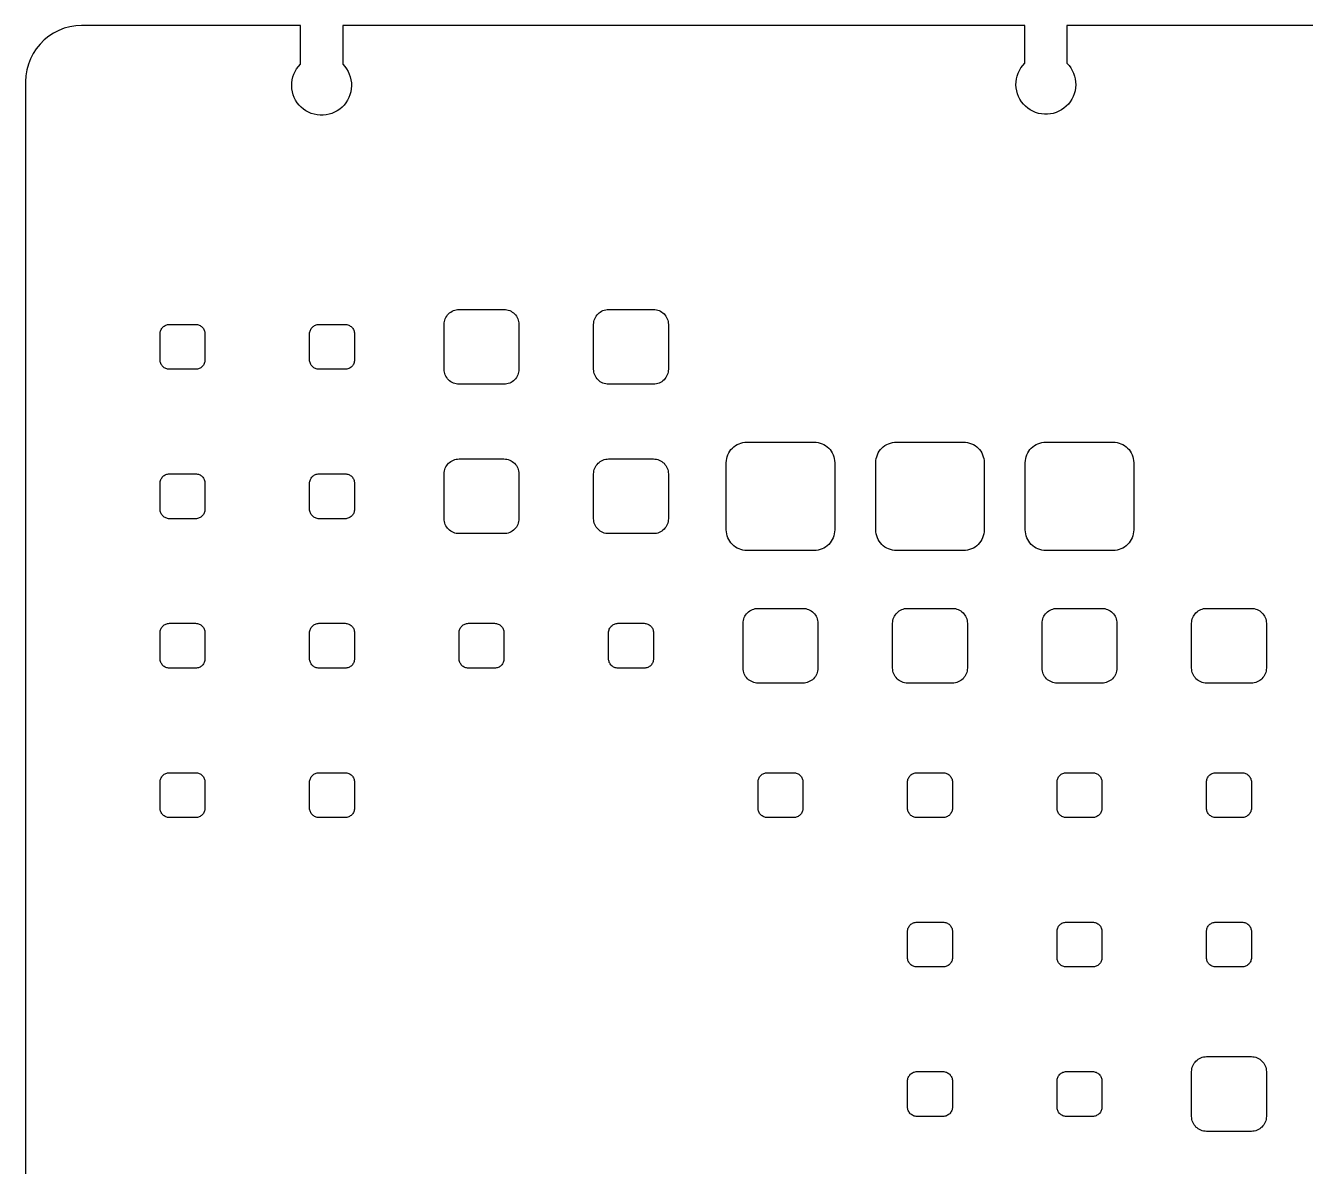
# Model space of a CAD drawing. Header units: millimetres. Extents: x 0 to 324, y 0 to 122.
# Drawn here: x 0 to 68.5, y 61.3 to 122.4 of the extents above; entities that cross this region are included whole.
import ezdxf

# ---------------------------------------------------------------- set-up
doc = ezdxf.new("R2010")
doc.units = ezdxf.units.MM
doc.layers.add('CUT', color=7, linetype='Continuous')

msp = doc.modelspace()

# ---------------------------------------------------------------- linework, layer by layer
at = {"layer": 'CUT'}
msp.add_lwpolyline([(119.559, 122.4), (55.731, 122.4), (55.731, 120.381), (55.839, 120.262), (55.934, 120.133), (56.016, 119.995), (56.083, 119.85), (56.136, 119.698), (56.173, 119.542), (56.194, 119.384), (56.2, 119.223), (56.189, 119.063), (56.162, 118.905), (56.12, 118.75), (56.062, 118.601), (55.99, 118.458), (55.904, 118.323), (55.804, 118.197), (55.693, 118.081), (55.57, 117.978), (55.438, 117.887), (55.298, 117.81), (55.15, 117.748), (54.997, 117.7), (54.84, 117.668), (54.68, 117.652), (54.52, 117.652), (54.36, 117.668), (54.203, 117.7), (54.05, 117.748), (53.902, 117.81), (53.762, 117.887), (53.63, 117.978), (53.507, 118.081), (53.396, 118.197), (53.296, 118.323), (53.21, 118.458), (53.138, 118.601), (53.08, 118.75), (53.038, 118.905), (53.011, 119.063), (53, 119.223), (53.006, 119.384), (53.027, 119.542), (53.064, 119.698), (53.117, 119.85), (53.184, 119.995), (53.266, 120.133), (53.361, 120.262), (53.469, 120.381), (53.469, 122.4), (16.971, 122.4), (16.971, 120.331), (17.079, 120.212), (17.174, 120.083), (17.256, 119.945), (17.323, 119.8), (17.376, 119.648), (17.413, 119.492), (17.434, 119.334), (17.44, 119.173), (17.429, 119.013), (17.402, 118.855), (17.36, 118.7), (17.302, 118.551), (17.23, 118.408), (17.144, 118.273), (17.044, 118.147), (16.933, 118.031), (16.81, 117.928), (16.678, 117.837), (16.538, 117.76), (16.39, 117.698), (16.237, 117.65), (16.08, 117.618), (15.92, 117.602), (15.76, 117.602), (15.6, 117.618), (15.443, 117.65), (15.29, 117.698), (15.142, 117.76), (15.002, 117.837), (14.87, 117.928), (14.747, 118.031), (14.636, 118.147), (14.536, 118.273), (14.45, 118.408), (14.378, 118.551), (14.32, 118.7), (14.278, 118.855), (14.251, 119.013), (14.24, 119.173), (14.246, 119.334), (14.267, 119.492), (14.304, 119.648), (14.357, 119.8), (14.424, 119.945), (14.506, 120.083), (14.601, 120.212), (14.709, 120.331), (14.709, 122.4), (3, 122.4), (2.686, 122.384), (2.376, 122.334), (2.073, 122.253), (1.78, 122.141), (1.5, 121.998), (1.237, 121.827), (0.993, 121.629), (0.771, 121.407), (0.573, 121.163), (0.402, 120.9), (0.259, 120.62), (0.147, 120.327), (0.066, 120.024), (0.016, 119.714), (0, 119.4), (0, 3)], dxfattribs=at)
for points in [[(25.678, 103.204), (25.6, 103.2), (23.2, 103.2), (23.122, 103.204), (23.044, 103.215), (22.968, 103.234), (22.894, 103.261), (22.823, 103.294), (22.756, 103.335), (22.692, 103.382), (22.634, 103.434), (22.582, 103.492), (22.535, 103.556), (22.494, 103.623), (22.461, 103.694), (22.434, 103.768), (22.415, 103.844), (22.404, 103.922), (22.4, 104), (22.4, 106.4), (22.404, 106.478), (22.415, 106.556), (22.434, 106.632), (22.461, 106.706), (22.494, 106.777), (22.535, 106.844), (22.582, 106.908), (22.634, 106.966), (22.692, 107.018), (22.756, 107.065), (22.823, 107.106), (22.894, 107.139), (22.968, 107.166), (23.044, 107.185), (23.122, 107.196), (23.2, 107.2), (25.6, 107.2), (25.678, 107.196), (25.756, 107.185), (25.832, 107.166), (25.906, 107.139), (25.977, 107.106), (26.044, 107.065), (26.108, 107.018), (26.166, 106.966), (26.218, 106.908), (26.265, 106.844), (26.306, 106.777), (26.339, 106.706), (26.366, 106.632), (26.385, 106.556), (26.396, 106.478), (26.4, 106.4), (26.4, 104), (26.396, 103.922), (26.385, 103.844), (26.366, 103.768), (26.339, 103.694), (26.306, 103.623), (26.265, 103.556), (26.218, 103.492), (26.166, 103.434), (26.108, 103.382), (26.044, 103.335), (25.977, 103.294), (25.906, 103.261), (25.832, 103.234), (25.756, 103.215)], [(33.678, 103.204), (33.6, 103.2), (31.2, 103.2), (31.122, 103.204), (31.044, 103.215), (30.968, 103.234), (30.894, 103.261), (30.823, 103.294), (30.756, 103.335), (30.692, 103.382), (30.634, 103.434), (30.582, 103.492), (30.535, 103.556), (30.494, 103.623), (30.461, 103.694), (30.434, 103.768), (30.415, 103.844), (30.404, 103.922), (30.4, 104), (30.4, 106.4), (30.404, 106.478), (30.415, 106.556), (30.434, 106.632), (30.461, 106.706), (30.494, 106.777), (30.535, 106.844), (30.582, 106.908), (30.634, 106.966), (30.692, 107.018), (30.756, 107.065), (30.823, 107.106), (30.894, 107.139), (30.968, 107.166), (31.044, 107.185), (31.122, 107.196), (31.2, 107.2), (33.6, 107.2), (33.678, 107.196), (33.756, 107.185), (33.832, 107.166), (33.906, 107.139), (33.977, 107.106), (34.044, 107.065), (34.108, 107.018), (34.166, 106.966), (34.218, 106.908), (34.265, 106.844), (34.306, 106.777), (34.339, 106.706), (34.366, 106.632), (34.385, 106.556), (34.396, 106.478), (34.4, 106.4), (34.4, 104), (34.396, 103.922), (34.385, 103.844), (34.366, 103.768), (34.339, 103.694), (34.306, 103.623), (34.265, 103.556), (34.218, 103.492), (34.166, 103.434), (34.108, 103.382), (34.044, 103.335), (33.977, 103.294), (33.906, 103.261), (33.832, 103.234), (33.756, 103.215)], [(9.1, 104), (7.7, 104), (7.651, 104.002), (7.602, 104.01), (7.555, 104.022), (7.509, 104.038), (7.464, 104.059), (7.422, 104.084), (7.383, 104.113), (7.346, 104.146), (7.313, 104.183), (7.284, 104.222), (7.259, 104.264), (7.238, 104.309), (7.222, 104.355), (7.21, 104.402), (7.202, 104.451), (7.2, 104.5), (7.2, 105.9), (7.202, 105.949), (7.21, 105.998), (7.222, 106.045), (7.238, 106.091), (7.259, 106.136), (7.284, 106.178), (7.313, 106.217), (7.346, 106.254), (7.383, 106.287), (7.422, 106.316), (7.464, 106.341), (7.509, 106.362), (7.555, 106.378), (7.602, 106.39), (7.651, 106.398), (7.7, 106.4), (9.1, 106.4), (9.149, 106.398), (9.198, 106.39), (9.245, 106.378), (9.291, 106.362), (9.336, 106.341), (9.378, 106.316), (9.417, 106.287), (9.454, 106.254), (9.487, 106.217), (9.516, 106.178), (9.541, 106.136), (9.562, 106.091), (9.578, 106.045), (9.59, 105.998), (9.598, 105.949), (9.6, 105.9), (9.6, 104.5), (9.598, 104.451), (9.59, 104.402), (9.578, 104.355), (9.562, 104.309), (9.541, 104.264), (9.516, 104.222), (9.487, 104.183), (9.454, 104.146), (9.417, 104.113), (9.378, 104.084), (9.336, 104.059), (9.291, 104.038), (9.245, 104.022), (9.198, 104.01), (9.149, 104.002)], [(17.149, 104.002), (17.1, 104), (15.7, 104), (15.651, 104.002), (15.602, 104.01), (15.555, 104.022), (15.509, 104.038), (15.464, 104.059), (15.422, 104.084), (15.383, 104.113), (15.346, 104.146), (15.313, 104.183), (15.284, 104.222), (15.259, 104.264), (15.238, 104.309), (15.222, 104.355), (15.21, 104.402), (15.202, 104.451), (15.2, 104.5), (15.2, 105.9), (15.202, 105.949), (15.21, 105.998), (15.222, 106.045), (15.238, 106.091), (15.259, 106.136), (15.284, 106.178), (15.313, 106.217), (15.346, 106.254), (15.383, 106.287), (15.422, 106.316), (15.464, 106.341), (15.509, 106.362), (15.555, 106.378), (15.602, 106.39), (15.651, 106.398), (15.7, 106.4), (17.1, 106.4), (17.149, 106.398), (17.198, 106.39), (17.245, 106.378), (17.291, 106.362), (17.336, 106.341), (17.378, 106.316), (17.417, 106.287), (17.454, 106.254), (17.487, 106.217), (17.516, 106.178), (17.541, 106.136), (17.562, 106.091), (17.578, 106.045), (17.59, 105.998), (17.598, 105.949), (17.6, 105.9), (17.6, 104.5), (17.598, 104.451), (17.59, 104.402), (17.578, 104.355), (17.562, 104.309), (17.541, 104.264), (17.516, 104.222), (17.487, 104.183), (17.454, 104.146), (17.417, 104.113), (17.378, 104.084), (17.336, 104.059), (17.291, 104.038), (17.245, 104.022), (17.198, 104.01)], [(42.2, 94.3), (38.6, 94.3), (38.492, 94.305), (38.385, 94.321), (38.281, 94.347), (38.179, 94.384), (38.081, 94.43), (37.989, 94.485), (37.902, 94.55), (37.822, 94.622), (37.75, 94.702), (37.685, 94.789), (37.63, 94.881), (37.584, 94.979), (37.547, 95.081), (37.521, 95.185), (37.505, 95.292), (37.5, 95.4), (37.5, 99), (37.505, 99.108), (37.521, 99.215), (37.547, 99.319), (37.584, 99.421), (37.63, 99.519), (37.685, 99.611), (37.75, 99.698), (37.822, 99.778), (37.902, 99.85), (37.989, 99.915), (38.081, 99.97), (38.179, 100.016), (38.281, 100.053), (38.385, 100.079), (38.492, 100.095), (38.6, 100.1), (42.2, 100.1), (42.308, 100.095), (42.415, 100.079), (42.519, 100.053), (42.621, 100.016), (42.719, 99.97), (42.811, 99.915), (42.898, 99.85), (42.978, 99.778), (43.05, 99.698), (43.115, 99.611), (43.17, 99.519), (43.216, 99.421), (43.253, 99.319), (43.279, 99.215), (43.295, 99.108), (43.3, 99), (43.3, 95.4), (43.295, 95.292), (43.279, 95.185), (43.253, 95.081), (43.216, 94.979), (43.17, 94.881), (43.115, 94.789), (43.05, 94.702), (42.978, 94.622), (42.898, 94.55), (42.811, 94.485), (42.719, 94.43), (42.621, 94.384), (42.519, 94.347), (42.415, 94.321), (42.308, 94.305)], [(50.2, 94.3), (46.6, 94.3), (46.492, 94.305), (46.385, 94.321), (46.281, 94.347), (46.179, 94.384), (46.081, 94.43), (45.989, 94.485), (45.902, 94.55), (45.822, 94.622), (45.75, 94.702), (45.685, 94.789), (45.63, 94.881), (45.584, 94.979), (45.547, 95.081), (45.521, 95.185), (45.505, 95.292), (45.5, 95.4), (45.5, 99), (45.505, 99.108), (45.521, 99.215), (45.547, 99.319), (45.584, 99.421), (45.63, 99.519), (45.685, 99.611), (45.75, 99.698), (45.822, 99.778), (45.902, 99.85), (45.989, 99.915), (46.081, 99.97), (46.179, 100.016), (46.281, 100.053), (46.385, 100.079), (46.492, 100.095), (46.6, 100.1), (50.2, 100.1), (50.308, 100.095), (50.415, 100.079), (50.519, 100.053), (50.621, 100.016), (50.719, 99.97), (50.811, 99.915), (50.898, 99.85), (50.978, 99.778), (51.05, 99.698), (51.115, 99.611), (51.17, 99.519), (51.216, 99.421), (51.253, 99.319), (51.279, 99.215), (51.295, 99.108), (51.3, 99), (51.3, 95.4), (51.295, 95.292), (51.279, 95.185), (51.253, 95.081), (51.216, 94.979), (51.17, 94.881), (51.115, 94.789), (51.05, 94.702), (50.978, 94.622), (50.898, 94.55), (50.811, 94.485), (50.719, 94.43), (50.621, 94.384), (50.519, 94.347), (50.415, 94.321), (50.308, 94.305)], [(58.308, 94.305), (58.2, 94.3), (54.6, 94.3), (54.492, 94.305), (54.385, 94.321), (54.281, 94.347), (54.179, 94.384), (54.081, 94.43), (53.989, 94.485), (53.902, 94.55), (53.822, 94.622), (53.75, 94.702), (53.685, 94.789), (53.63, 94.881), (53.584, 94.979), (53.547, 95.081), (53.521, 95.185), (53.505, 95.292), (53.5, 95.4), (53.5, 99), (53.505, 99.108), (53.521, 99.215), (53.547, 99.319), (53.584, 99.421), (53.63, 99.519), (53.685, 99.611), (53.75, 99.698), (53.822, 99.778), (53.902, 99.85), (53.989, 99.915), (54.081, 99.97), (54.179, 100.016), (54.281, 100.053), (54.385, 100.079), (54.492, 100.095), (54.6, 100.1), (58.2, 100.1), (58.308, 100.095), (58.415, 100.079), (58.519, 100.053), (58.621, 100.016), (58.719, 99.97), (58.811, 99.915), (58.898, 99.85), (58.978, 99.778), (59.05, 99.698), (59.115, 99.611), (59.17, 99.519), (59.216, 99.421), (59.253, 99.319), (59.279, 99.215), (59.295, 99.108), (59.3, 99), (59.3, 95.4), (59.295, 95.292), (59.279, 95.185), (59.253, 95.081), (59.216, 94.979), (59.17, 94.881), (59.115, 94.789), (59.05, 94.702), (58.978, 94.622), (58.898, 94.55), (58.811, 94.485), (58.719, 94.43), (58.621, 94.384), (58.519, 94.347), (58.415, 94.321)], [(25.678, 95.204), (25.6, 95.2), (23.2, 95.2), (23.122, 95.204), (23.044, 95.215), (22.968, 95.234), (22.894, 95.261), (22.823, 95.294), (22.756, 95.335), (22.692, 95.382), (22.634, 95.434), (22.582, 95.492), (22.535, 95.556), (22.494, 95.623), (22.461, 95.694), (22.434, 95.768), (22.415, 95.844), (22.404, 95.922), (22.4, 96), (22.4, 98.4), (22.404, 98.478), (22.415, 98.556), (22.434, 98.632), (22.461, 98.706), (22.494, 98.777), (22.535, 98.844), (22.582, 98.908), (22.634, 98.966), (22.692, 99.018), (22.756, 99.065), (22.823, 99.106), (22.894, 99.139), (22.968, 99.166), (23.044, 99.185), (23.122, 99.196), (23.2, 99.2), (25.6, 99.2), (25.678, 99.196), (25.756, 99.185), (25.832, 99.166), (25.906, 99.139), (25.977, 99.106), (26.044, 99.065), (26.108, 99.018), (26.166, 98.966), (26.218, 98.908), (26.265, 98.844), (26.306, 98.777), (26.339, 98.706), (26.366, 98.632), (26.385, 98.556), (26.396, 98.478), (26.4, 98.4), (26.4, 96), (26.396, 95.922), (26.385, 95.844), (26.366, 95.768), (26.339, 95.694), (26.306, 95.623), (26.265, 95.556), (26.218, 95.492), (26.166, 95.434), (26.108, 95.382), (26.044, 95.335), (25.977, 95.294), (25.906, 95.261), (25.832, 95.234), (25.756, 95.215)], [(33.6, 95.2), (31.2, 95.2), (31.122, 95.204), (31.044, 95.215), (30.968, 95.234), (30.894, 95.261), (30.823, 95.294), (30.756, 95.335), (30.692, 95.382), (30.634, 95.434), (30.582, 95.492), (30.535, 95.556), (30.494, 95.623), (30.461, 95.694), (30.434, 95.768), (30.415, 95.844), (30.404, 95.922), (30.4, 96), (30.4, 98.4), (30.404, 98.478), (30.415, 98.556), (30.434, 98.632), (30.461, 98.706), (30.494, 98.777), (30.535, 98.844), (30.582, 98.908), (30.634, 98.966), (30.692, 99.018), (30.756, 99.065), (30.823, 99.106), (30.894, 99.139), (30.968, 99.166), (31.044, 99.185), (31.122, 99.196), (31.2, 99.2), (33.6, 99.2), (33.678, 99.196), (33.756, 99.185), (33.832, 99.166), (33.906, 99.139), (33.977, 99.106), (34.044, 99.065), (34.108, 99.018), (34.166, 98.966), (34.218, 98.908), (34.265, 98.844), (34.306, 98.777), (34.339, 98.706), (34.366, 98.632), (34.385, 98.556), (34.396, 98.478), (34.4, 98.4), (34.4, 96), (34.396, 95.922), (34.385, 95.844), (34.366, 95.768), (34.339, 95.694), (34.306, 95.623), (34.265, 95.556), (34.218, 95.492), (34.166, 95.434), (34.108, 95.382), (34.044, 95.335), (33.977, 95.294), (33.906, 95.261), (33.832, 95.234), (33.756, 95.215), (33.678, 95.204)], [(9.1, 96), (7.7, 96), (7.651, 96.002), (7.602, 96.01), (7.555, 96.022), (7.509, 96.038), (7.464, 96.059), (7.422, 96.084), (7.383, 96.113), (7.346, 96.146), (7.313, 96.183), (7.284, 96.222), (7.259, 96.264), (7.238, 96.309), (7.222, 96.355), (7.21, 96.402), (7.202, 96.451), (7.2, 96.5), (7.2, 97.9), (7.202, 97.949), (7.21, 97.998), (7.222, 98.045), (7.238, 98.091), (7.259, 98.136), (7.284, 98.178), (7.313, 98.217), (7.346, 98.254), (7.383, 98.287), (7.422, 98.316), (7.464, 98.341), (7.509, 98.362), (7.555, 98.378), (7.602, 98.39), (7.651, 98.398), (7.7, 98.4), (9.1, 98.4), (9.149, 98.398), (9.198, 98.39), (9.245, 98.378), (9.291, 98.362), (9.336, 98.341), (9.378, 98.316), (9.417, 98.287), (9.454, 98.254), (9.487, 98.217), (9.516, 98.178), (9.541, 98.136), (9.562, 98.091), (9.578, 98.045), (9.59, 97.998), (9.598, 97.949), (9.6, 97.9), (9.6, 96.5), (9.598, 96.451), (9.59, 96.402), (9.578, 96.355), (9.562, 96.309), (9.541, 96.264), (9.516, 96.222), (9.487, 96.183), (9.454, 96.146), (9.417, 96.113), (9.378, 96.084), (9.336, 96.059), (9.291, 96.038), (9.245, 96.022), (9.198, 96.01), (9.149, 96.002)], [(17.1, 96), (15.7, 96), (15.651, 96.002), (15.602, 96.01), (15.555, 96.022), (15.509, 96.038), (15.464, 96.059), (15.422, 96.084), (15.383, 96.113), (15.346, 96.146), (15.313, 96.183), (15.284, 96.222), (15.259, 96.264), (15.238, 96.309), (15.222, 96.355), (15.21, 96.402), (15.202, 96.451), (15.2, 96.5), (15.2, 97.9), (15.202, 97.949), (15.21, 97.998), (15.222, 98.045), (15.238, 98.091), (15.259, 98.136), (15.284, 98.178), (15.313, 98.217), (15.346, 98.254), (15.383, 98.287), (15.422, 98.316), (15.464, 98.341), (15.509, 98.362), (15.555, 98.378), (15.602, 98.39), (15.651, 98.398), (15.7, 98.4), (17.1, 98.4), (17.149, 98.398), (17.198, 98.39), (17.245, 98.378), (17.291, 98.362), (17.336, 98.341), (17.378, 98.316), (17.417, 98.287), (17.454, 98.254), (17.487, 98.217), (17.516, 98.178), (17.541, 98.136), (17.562, 98.091), (17.578, 98.045), (17.59, 97.998), (17.598, 97.949), (17.6, 97.9), (17.6, 96.5), (17.598, 96.451), (17.59, 96.402), (17.578, 96.355), (17.562, 96.309), (17.541, 96.264), (17.516, 96.222), (17.487, 96.183), (17.454, 96.146), (17.417, 96.113), (17.378, 96.084), (17.336, 96.059), (17.291, 96.038), (17.245, 96.022), (17.198, 96.01), (17.149, 96.002)], [(41.6, 87.2), (39.2, 87.2), (39.122, 87.204), (39.044, 87.215), (38.968, 87.234), (38.894, 87.261), (38.823, 87.294), (38.756, 87.335), (38.692, 87.382), (38.634, 87.434), (38.582, 87.492), (38.535, 87.556), (38.494, 87.623), (38.461, 87.694), (38.434, 87.768), (38.415, 87.844), (38.404, 87.922), (38.4, 88), (38.4, 90.4), (38.404, 90.478), (38.415, 90.556), (38.434, 90.632), (38.461, 90.706), (38.494, 90.777), (38.535, 90.844), (38.582, 90.908), (38.634, 90.966), (38.692, 91.018), (38.756, 91.065), (38.823, 91.106), (38.894, 91.139), (38.968, 91.166), (39.044, 91.185), (39.122, 91.196), (39.2, 91.2), (41.6, 91.2), (41.678, 91.196), (41.756, 91.185), (41.832, 91.166), (41.906, 91.139), (41.977, 91.106), (42.044, 91.065), (42.108, 91.018), (42.166, 90.966), (42.218, 90.908), (42.265, 90.844), (42.306, 90.777), (42.339, 90.706), (42.366, 90.632), (42.385, 90.556), (42.396, 90.478), (42.4, 90.4), (42.4, 88), (42.396, 87.922), (42.385, 87.844), (42.366, 87.768), (42.339, 87.694), (42.306, 87.623), (42.265, 87.556), (42.218, 87.492), (42.166, 87.434), (42.108, 87.382), (42.044, 87.335), (41.977, 87.294), (41.906, 87.261), (41.832, 87.234), (41.756, 87.215), (41.678, 87.204)], [(49.678, 87.204), (49.6, 87.2), (47.2, 87.2), (47.122, 87.204), (47.044, 87.215), (46.968, 87.234), (46.894, 87.261), (46.823, 87.294), (46.756, 87.335), (46.692, 87.382), (46.634, 87.434), (46.582, 87.492), (46.535, 87.556), (46.494, 87.623), (46.461, 87.694), (46.434, 87.768), (46.415, 87.844), (46.404, 87.922), (46.4, 88), (46.4, 90.4), (46.404, 90.478), (46.415, 90.556), (46.434, 90.632), (46.461, 90.706), (46.494, 90.777), (46.535, 90.844), (46.582, 90.908), (46.634, 90.966), (46.692, 91.018), (46.756, 91.065), (46.823, 91.106), (46.894, 91.139), (46.968, 91.166), (47.044, 91.185), (47.122, 91.196), (47.2, 91.2), (49.6, 91.2), (49.678, 91.196), (49.756, 91.185), (49.832, 91.166), (49.906, 91.139), (49.977, 91.106), (50.044, 91.065), (50.108, 91.018), (50.166, 90.966), (50.218, 90.908), (50.265, 90.844), (50.306, 90.777), (50.339, 90.706), (50.366, 90.632), (50.385, 90.556), (50.396, 90.478), (50.4, 90.4), (50.4, 88), (50.396, 87.922), (50.385, 87.844), (50.366, 87.768), (50.339, 87.694), (50.306, 87.623), (50.265, 87.556), (50.218, 87.492), (50.166, 87.434), (50.108, 87.382), (50.044, 87.335), (49.977, 87.294), (49.906, 87.261), (49.832, 87.234), (49.756, 87.215)], [(57.6, 87.2), (55.2, 87.2), (55.122, 87.204), (55.044, 87.215), (54.968, 87.234), (54.894, 87.261), (54.823, 87.294), (54.756, 87.335), (54.692, 87.382), (54.634, 87.434), (54.582, 87.492), (54.535, 87.556), (54.494, 87.623), (54.461, 87.694), (54.434, 87.768), (54.415, 87.844), (54.404, 87.922), (54.4, 88), (54.4, 90.4), (54.404, 90.478), (54.415, 90.556), (54.434, 90.632), (54.461, 90.706), (54.494, 90.777), (54.535, 90.844), (54.582, 90.908), (54.634, 90.966), (54.692, 91.018), (54.756, 91.065), (54.823, 91.106), (54.894, 91.139), (54.968, 91.166), (55.044, 91.185), (55.122, 91.196), (55.2, 91.2), (57.6, 91.2), (57.678, 91.196), (57.756, 91.185), (57.832, 91.166), (57.906, 91.139), (57.977, 91.106), (58.044, 91.065), (58.108, 91.018), (58.166, 90.966), (58.218, 90.908), (58.265, 90.844), (58.306, 90.777), (58.339, 90.706), (58.366, 90.632), (58.385, 90.556), (58.396, 90.478), (58.4, 90.4), (58.4, 88), (58.396, 87.922), (58.385, 87.844), (58.366, 87.768), (58.339, 87.694), (58.306, 87.623), (58.265, 87.556), (58.218, 87.492), (58.166, 87.434), (58.108, 87.382), (58.044, 87.335), (57.977, 87.294), (57.906, 87.261), (57.832, 87.234), (57.756, 87.215), (57.678, 87.204)], [(65.6, 87.2), (63.2, 87.2), (63.122, 87.204), (63.044, 87.215), (62.968, 87.234), (62.894, 87.261), (62.823, 87.294), (62.756, 87.335), (62.692, 87.382), (62.634, 87.434), (62.582, 87.492), (62.535, 87.556), (62.494, 87.623), (62.461, 87.694), (62.434, 87.768), (62.415, 87.844), (62.404, 87.922), (62.4, 88), (62.4, 90.4), (62.404, 90.478), (62.415, 90.556), (62.434, 90.632), (62.461, 90.706), (62.494, 90.777), (62.535, 90.844), (62.582, 90.908), (62.634, 90.966), (62.692, 91.018), (62.756, 91.065), (62.823, 91.106), (62.894, 91.139), (62.968, 91.166), (63.044, 91.185), (63.122, 91.196), (63.2, 91.2), (65.6, 91.2), (65.678, 91.196), (65.756, 91.185), (65.832, 91.166), (65.906, 91.139), (65.977, 91.106), (66.044, 91.065), (66.108, 91.018), (66.166, 90.966), (66.218, 90.908), (66.265, 90.844), (66.306, 90.777), (66.339, 90.706), (66.366, 90.632), (66.385, 90.556), (66.396, 90.478), (66.4, 90.4), (66.4, 88), (66.396, 87.922), (66.385, 87.844), (66.366, 87.768), (66.339, 87.694), (66.306, 87.623), (66.265, 87.556), (66.218, 87.492), (66.166, 87.434), (66.108, 87.382), (66.044, 87.335), (65.977, 87.294), (65.906, 87.261), (65.832, 87.234), (65.756, 87.215), (65.678, 87.204)], [(9.198, 88.01), (9.149, 88.002), (9.1, 88), (7.7, 88), (7.651, 88.002), (7.602, 88.01), (7.555, 88.022), (7.509, 88.038), (7.464, 88.059), (7.422, 88.084), (7.383, 88.113), (7.346, 88.146), (7.313, 88.183), (7.284, 88.222), (7.259, 88.264), (7.238, 88.309), (7.222, 88.355), (7.21, 88.402), (7.202, 88.451), (7.2, 88.5), (7.2, 89.9), (7.202, 89.949), (7.21, 89.998), (7.222, 90.045), (7.238, 90.091), (7.259, 90.136), (7.284, 90.178), (7.313, 90.217), (7.346, 90.254), (7.383, 90.287), (7.422, 90.316), (7.464, 90.341), (7.509, 90.362), (7.555, 90.378), (7.602, 90.39), (7.651, 90.398), (7.7, 90.4), (9.1, 90.4), (9.149, 90.398), (9.198, 90.39), (9.245, 90.378), (9.291, 90.362), (9.336, 90.341), (9.378, 90.316), (9.417, 90.287), (9.454, 90.254), (9.487, 90.217), (9.516, 90.178), (9.541, 90.136), (9.562, 90.091), (9.578, 90.045), (9.59, 89.998), (9.598, 89.949), (9.6, 89.9), (9.6, 88.5), (9.598, 88.451), (9.59, 88.402), (9.578, 88.355), (9.562, 88.309), (9.541, 88.264), (9.516, 88.222), (9.487, 88.183), (9.454, 88.146), (9.417, 88.113), (9.378, 88.084), (9.336, 88.059), (9.291, 88.038), (9.245, 88.022)], [(17.1, 88), (15.7, 88), (15.651, 88.002), (15.602, 88.01), (15.555, 88.022), (15.509, 88.038), (15.464, 88.059), (15.422, 88.084), (15.383, 88.113), (15.346, 88.146), (15.313, 88.183), (15.284, 88.222), (15.259, 88.264), (15.238, 88.309), (15.222, 88.355), (15.21, 88.402), (15.202, 88.451), (15.2, 88.5), (15.2, 89.9), (15.202, 89.949), (15.21, 89.998), (15.222, 90.045), (15.238, 90.091), (15.259, 90.136), (15.284, 90.178), (15.313, 90.217), (15.346, 90.254), (15.383, 90.287), (15.422, 90.316), (15.464, 90.341), (15.509, 90.362), (15.555, 90.378), (15.602, 90.39), (15.651, 90.398), (15.7, 90.4), (17.1, 90.4), (17.149, 90.398), (17.198, 90.39), (17.245, 90.378), (17.291, 90.362), (17.336, 90.341), (17.378, 90.316), (17.417, 90.287), (17.454, 90.254), (17.487, 90.217), (17.516, 90.178), (17.541, 90.136), (17.562, 90.091), (17.578, 90.045), (17.59, 89.998), (17.598, 89.949), (17.6, 89.9), (17.6, 88.5), (17.598, 88.451), (17.59, 88.402), (17.578, 88.355), (17.562, 88.309), (17.541, 88.264), (17.516, 88.222), (17.487, 88.183), (17.454, 88.146), (17.417, 88.113), (17.378, 88.084), (17.336, 88.059), (17.291, 88.038), (17.245, 88.022), (17.198, 88.01), (17.149, 88.002)], [(25.149, 88.002), (25.1, 88), (23.7, 88), (23.651, 88.002), (23.602, 88.01), (23.555, 88.022), (23.509, 88.038), (23.464, 88.059), (23.422, 88.084), (23.383, 88.113), (23.346, 88.146), (23.313, 88.183), (23.284, 88.222), (23.259, 88.264), (23.238, 88.309), (23.222, 88.355), (23.21, 88.402), (23.202, 88.451), (23.2, 88.5), (23.2, 89.9), (23.202, 89.949), (23.21, 89.998), (23.222, 90.045), (23.238, 90.091), (23.259, 90.136), (23.284, 90.178), (23.313, 90.217), (23.346, 90.254), (23.383, 90.287), (23.422, 90.316), (23.464, 90.341), (23.509, 90.362), (23.555, 90.378), (23.602, 90.39), (23.651, 90.398), (23.7, 90.4), (25.1, 90.4), (25.149, 90.398), (25.198, 90.39), (25.245, 90.378), (25.291, 90.362), (25.336, 90.341), (25.378, 90.316), (25.417, 90.287), (25.454, 90.254), (25.487, 90.217), (25.516, 90.178), (25.541, 90.136), (25.562, 90.091), (25.578, 90.045), (25.59, 89.998), (25.598, 89.949), (25.6, 89.9), (25.6, 88.5), (25.598, 88.451), (25.59, 88.402), (25.578, 88.355), (25.562, 88.309), (25.541, 88.264), (25.516, 88.222), (25.487, 88.183), (25.454, 88.146), (25.417, 88.113), (25.378, 88.084), (25.336, 88.059), (25.291, 88.038), (25.245, 88.022), (25.198, 88.01)], [(33.1, 88), (31.7, 88), (31.651, 88.002), (31.602, 88.01), (31.555, 88.022), (31.509, 88.038), (31.464, 88.059), (31.422, 88.084), (31.383, 88.113), (31.346, 88.146), (31.313, 88.183), (31.284, 88.222), (31.259, 88.264), (31.238, 88.309), (31.222, 88.355), (31.21, 88.402), (31.202, 88.451), (31.2, 88.5), (31.2, 89.9), (31.202, 89.949), (31.21, 89.998), (31.222, 90.045), (31.238, 90.091), (31.259, 90.136), (31.284, 90.178), (31.313, 90.217), (31.346, 90.254), (31.383, 90.287), (31.422, 90.316), (31.464, 90.341), (31.509, 90.362), (31.555, 90.378), (31.602, 90.39), (31.651, 90.398), (31.7, 90.4), (33.1, 90.4), (33.149, 90.398), (33.198, 90.39), (33.245, 90.378), (33.291, 90.362), (33.336, 90.341), (33.378, 90.316), (33.417, 90.287), (33.454, 90.254), (33.487, 90.217), (33.516, 90.178), (33.541, 90.136), (33.562, 90.091), (33.578, 90.045), (33.59, 89.998), (33.598, 89.949), (33.6, 89.9), (33.6, 88.5), (33.598, 88.451), (33.59, 88.402), (33.578, 88.355), (33.562, 88.309), (33.541, 88.264), (33.516, 88.222), (33.487, 88.183), (33.454, 88.146), (33.417, 88.113), (33.378, 88.084), (33.336, 88.059), (33.291, 88.038), (33.245, 88.022), (33.198, 88.01), (33.149, 88.002)], [(9.1, 80), (7.7, 80), (7.651, 80.002), (7.602, 80.01), (7.555, 80.022), (7.509, 80.038), (7.464, 80.059), (7.422, 80.084), (7.383, 80.113), (7.346, 80.146), (7.313, 80.183), (7.284, 80.222), (7.259, 80.264), (7.238, 80.309), (7.222, 80.355), (7.21, 80.402), (7.202, 80.451), (7.2, 80.5), (7.2, 81.9), (7.202, 81.949), (7.21, 81.998), (7.222, 82.045), (7.238, 82.091), (7.259, 82.136), (7.284, 82.178), (7.313, 82.217), (7.346, 82.254), (7.383, 82.287), (7.422, 82.316), (7.464, 82.341), (7.509, 82.362), (7.555, 82.378), (7.602, 82.39), (7.651, 82.398), (7.7, 82.4), (9.1, 82.4), (9.149, 82.398), (9.198, 82.39), (9.245, 82.378), (9.291, 82.362), (9.336, 82.341), (9.378, 82.316), (9.417, 82.287), (9.454, 82.254), (9.487, 82.217), (9.516, 82.178), (9.541, 82.136), (9.562, 82.091), (9.578, 82.045), (9.59, 81.998), (9.598, 81.949), (9.6, 81.9), (9.6, 80.5), (9.598, 80.451), (9.59, 80.402), (9.578, 80.355), (9.562, 80.309), (9.541, 80.264), (9.516, 80.222), (9.487, 80.183), (9.454, 80.146), (9.417, 80.113), (9.378, 80.084), (9.336, 80.059), (9.291, 80.038), (9.245, 80.022), (9.198, 80.01), (9.149, 80.002)], [(17.1, 80), (15.7, 80), (15.651, 80.002), (15.602, 80.01), (15.555, 80.022), (15.509, 80.038), (15.464, 80.059), (15.422, 80.084), (15.383, 80.113), (15.346, 80.146), (15.313, 80.183), (15.284, 80.222), (15.259, 80.264), (15.238, 80.309), (15.222, 80.355), (15.21, 80.402), (15.202, 80.451), (15.2, 80.5), (15.2, 81.9), (15.202, 81.949), (15.21, 81.998), (15.222, 82.045), (15.238, 82.091), (15.259, 82.136), (15.284, 82.178), (15.313, 82.217), (15.346, 82.254), (15.383, 82.287), (15.422, 82.316), (15.464, 82.341), (15.509, 82.362), (15.555, 82.378), (15.602, 82.39), (15.651, 82.398), (15.7, 82.4), (17.1, 82.4), (17.149, 82.398), (17.198, 82.39), (17.245, 82.378), (17.291, 82.362), (17.336, 82.341), (17.378, 82.316), (17.417, 82.287), (17.454, 82.254), (17.487, 82.217), (17.516, 82.178), (17.541, 82.136), (17.562, 82.091), (17.578, 82.045), (17.59, 81.998), (17.598, 81.949), (17.6, 81.9), (17.6, 80.5), (17.598, 80.451), (17.59, 80.402), (17.578, 80.355), (17.562, 80.309), (17.541, 80.264), (17.516, 80.222), (17.487, 80.183), (17.454, 80.146), (17.417, 80.113), (17.378, 80.084), (17.336, 80.059), (17.291, 80.038), (17.245, 80.022), (17.198, 80.01), (17.149, 80.002)], [(41.1, 80), (39.7, 80), (39.651, 80.002), (39.602, 80.01), (39.555, 80.022), (39.509, 80.038), (39.464, 80.059), (39.422, 80.084), (39.383, 80.113), (39.346, 80.146), (39.313, 80.183), (39.284, 80.222), (39.259, 80.264), (39.238, 80.309), (39.222, 80.355), (39.21, 80.402), (39.202, 80.451), (39.2, 80.5), (39.2, 81.9), (39.202, 81.949), (39.21, 81.998), (39.222, 82.045), (39.238, 82.091), (39.259, 82.136), (39.284, 82.178), (39.313, 82.217), (39.346, 82.254), (39.383, 82.287), (39.422, 82.316), (39.464, 82.341), (39.509, 82.362), (39.555, 82.378), (39.602, 82.39), (39.651, 82.398), (39.7, 82.4), (41.1, 82.4), (41.149, 82.398), (41.198, 82.39), (41.245, 82.378), (41.291, 82.362), (41.336, 82.341), (41.378, 82.316), (41.417, 82.287), (41.454, 82.254), (41.487, 82.217), (41.516, 82.178), (41.541, 82.136), (41.562, 82.091), (41.578, 82.045), (41.59, 81.998), (41.598, 81.949), (41.6, 81.9), (41.6, 80.5), (41.598, 80.451), (41.59, 80.402), (41.578, 80.355), (41.562, 80.309), (41.541, 80.264), (41.516, 80.222), (41.487, 80.183), (41.454, 80.146), (41.417, 80.113), (41.378, 80.084), (41.336, 80.059), (41.291, 80.038), (41.245, 80.022), (41.198, 80.01), (41.149, 80.002)], [(49.149, 80.002), (49.1, 80), (47.7, 80), (47.651, 80.002), (47.602, 80.01), (47.555, 80.022), (47.509, 80.038), (47.464, 80.059), (47.422, 80.084), (47.383, 80.113), (47.346, 80.146), (47.313, 80.183), (47.284, 80.222), (47.259, 80.264), (47.238, 80.309), (47.222, 80.355), (47.21, 80.402), (47.202, 80.451), (47.2, 80.5), (47.2, 81.9), (47.202, 81.949), (47.21, 81.998), (47.222, 82.045), (47.238, 82.091), (47.259, 82.136), (47.284, 82.178), (47.313, 82.217), (47.346, 82.254), (47.383, 82.287), (47.422, 82.316), (47.464, 82.341), (47.509, 82.362), (47.555, 82.378), (47.602, 82.39), (47.651, 82.398), (47.7, 82.4), (49.1, 82.4), (49.149, 82.398), (49.198, 82.39), (49.245, 82.378), (49.291, 82.362), (49.336, 82.341), (49.378, 82.316), (49.417, 82.287), (49.454, 82.254), (49.487, 82.217), (49.516, 82.178), (49.541, 82.136), (49.562, 82.091), (49.578, 82.045), (49.59, 81.998), (49.598, 81.949), (49.6, 81.9), (49.6, 80.5), (49.598, 80.451), (49.59, 80.402), (49.578, 80.355), (49.562, 80.309), (49.541, 80.264), (49.516, 80.222), (49.487, 80.183), (49.454, 80.146), (49.417, 80.113), (49.378, 80.084), (49.336, 80.059), (49.291, 80.038), (49.245, 80.022), (49.198, 80.01)], [(57.149, 80.002), (57.1, 80), (55.7, 80), (55.651, 80.002), (55.602, 80.01), (55.555, 80.022), (55.509, 80.038), (55.464, 80.059), (55.422, 80.084), (55.383, 80.113), (55.346, 80.146), (55.313, 80.183), (55.284, 80.222), (55.259, 80.264), (55.238, 80.309), (55.222, 80.355), (55.21, 80.402), (55.202, 80.451), (55.2, 80.5), (55.2, 81.9), (55.202, 81.949), (55.21, 81.998), (55.222, 82.045), (55.238, 82.091), (55.259, 82.136), (55.284, 82.178), (55.313, 82.217), (55.346, 82.254), (55.383, 82.287), (55.422, 82.316), (55.464, 82.341), (55.509, 82.362), (55.555, 82.378), (55.602, 82.39), (55.651, 82.398), (55.7, 82.4), (57.1, 82.4), (57.149, 82.398), (57.198, 82.39), (57.245, 82.378), (57.291, 82.362), (57.336, 82.341), (57.378, 82.316), (57.417, 82.287), (57.454, 82.254), (57.487, 82.217), (57.516, 82.178), (57.541, 82.136), (57.562, 82.091), (57.578, 82.045), (57.59, 81.998), (57.598, 81.949), (57.6, 81.9), (57.6, 80.5), (57.598, 80.451), (57.59, 80.402), (57.578, 80.355), (57.562, 80.309), (57.541, 80.264), (57.516, 80.222), (57.487, 80.183), (57.454, 80.146), (57.417, 80.113), (57.378, 80.084), (57.336, 80.059), (57.291, 80.038), (57.245, 80.022), (57.198, 80.01)], [(65.1, 80), (63.7, 80), (63.651, 80.002), (63.602, 80.01), (63.555, 80.022), (63.509, 80.038), (63.464, 80.059), (63.422, 80.084), (63.383, 80.113), (63.346, 80.146), (63.313, 80.183), (63.284, 80.222), (63.259, 80.264), (63.238, 80.309), (63.222, 80.355), (63.21, 80.402), (63.202, 80.451), (63.2, 80.5), (63.2, 81.9), (63.202, 81.949), (63.21, 81.998), (63.222, 82.045), (63.238, 82.091), (63.259, 82.136), (63.284, 82.178), (63.313, 82.217), (63.346, 82.254), (63.383, 82.287), (63.422, 82.316), (63.464, 82.341), (63.509, 82.362), (63.555, 82.378), (63.602, 82.39), (63.651, 82.398), (63.7, 82.4), (65.1, 82.4), (65.149, 82.398), (65.198, 82.39), (65.245, 82.378), (65.291, 82.362), (65.336, 82.341), (65.378, 82.316), (65.417, 82.287), (65.454, 82.254), (65.487, 82.217), (65.516, 82.178), (65.541, 82.136), (65.562, 82.091), (65.578, 82.045), (65.59, 81.998), (65.598, 81.949), (65.6, 81.9), (65.6, 80.5), (65.598, 80.451), (65.59, 80.402), (65.578, 80.355), (65.562, 80.309), (65.541, 80.264), (65.516, 80.222), (65.487, 80.183), (65.454, 80.146), (65.417, 80.113), (65.378, 80.084), (65.336, 80.059), (65.291, 80.038), (65.245, 80.022), (65.198, 80.01), (65.149, 80.002)], [(49.1, 72), (47.7, 72), (47.651, 72.002), (47.602, 72.01), (47.555, 72.022), (47.509, 72.038), (47.464, 72.059), (47.422, 72.084), (47.383, 72.113), (47.346, 72.146), (47.313, 72.183), (47.284, 72.222), (47.259, 72.264), (47.238, 72.309), (47.222, 72.355), (47.21, 72.402), (47.202, 72.451), (47.2, 72.5), (47.2, 73.9), (47.202, 73.949), (47.21, 73.998), (47.222, 74.045), (47.238, 74.091), (47.259, 74.136), (47.284, 74.178), (47.313, 74.217), (47.346, 74.254), (47.383, 74.287), (47.422, 74.316), (47.464, 74.341), (47.509, 74.362), (47.555, 74.378), (47.602, 74.39), (47.651, 74.398), (47.7, 74.4), (49.1, 74.4), (49.149, 74.398), (49.198, 74.39), (49.245, 74.378), (49.291, 74.362), (49.336, 74.341), (49.378, 74.316), (49.417, 74.287), (49.454, 74.254), (49.487, 74.217), (49.516, 74.178), (49.541, 74.136), (49.562, 74.091), (49.578, 74.045), (49.59, 73.998), (49.598, 73.949), (49.6, 73.9), (49.6, 72.5), (49.598, 72.451), (49.59, 72.402), (49.578, 72.355), (49.562, 72.309), (49.541, 72.264), (49.516, 72.222), (49.487, 72.183), (49.454, 72.146), (49.417, 72.113), (49.378, 72.084), (49.336, 72.059), (49.291, 72.038), (49.245, 72.022), (49.198, 72.01), (49.149, 72.002)], [(57.149, 72.002), (57.1, 72), (55.7, 72), (55.651, 72.002), (55.602, 72.01), (55.555, 72.022), (55.509, 72.038), (55.464, 72.059), (55.422, 72.084), (55.383, 72.113), (55.346, 72.146), (55.313, 72.183), (55.284, 72.222), (55.259, 72.264), (55.238, 72.309), (55.222, 72.355), (55.21, 72.402), (55.202, 72.451), (55.2, 72.5), (55.2, 73.9), (55.202, 73.949), (55.21, 73.998), (55.222, 74.045), (55.238, 74.091), (55.259, 74.136), (55.284, 74.178), (55.313, 74.217), (55.346, 74.254), (55.383, 74.287), (55.422, 74.316), (55.464, 74.341), (55.509, 74.362), (55.555, 74.378), (55.602, 74.39), (55.651, 74.398), (55.7, 74.4), (57.1, 74.4), (57.149, 74.398), (57.198, 74.39), (57.245, 74.378), (57.291, 74.362), (57.336, 74.341), (57.378, 74.316), (57.417, 74.287), (57.454, 74.254), (57.487, 74.217), (57.516, 74.178), (57.541, 74.136), (57.562, 74.091), (57.578, 74.045), (57.59, 73.998), (57.598, 73.949), (57.6, 73.9), (57.6, 72.5), (57.598, 72.451), (57.59, 72.402), (57.578, 72.355), (57.562, 72.309), (57.541, 72.264), (57.516, 72.222), (57.487, 72.183), (57.454, 72.146), (57.417, 72.113), (57.378, 72.084), (57.336, 72.059), (57.291, 72.038), (57.245, 72.022), (57.198, 72.01)], [(65.1, 72), (63.7, 72), (63.651, 72.002), (63.602, 72.01), (63.555, 72.022), (63.509, 72.038), (63.464, 72.059), (63.422, 72.084), (63.383, 72.113), (63.346, 72.146), (63.313, 72.183), (63.284, 72.222), (63.259, 72.264), (63.238, 72.309), (63.222, 72.355), (63.21, 72.402), (63.202, 72.451), (63.2, 72.5), (63.2, 73.9), (63.202, 73.949), (63.21, 73.998), (63.222, 74.045), (63.238, 74.091), (63.259, 74.136), (63.284, 74.178), (63.313, 74.217), (63.346, 74.254), (63.383, 74.287), (63.422, 74.316), (63.464, 74.341), (63.509, 74.362), (63.555, 74.378), (63.602, 74.39), (63.651, 74.398), (63.7, 74.4), (65.1, 74.4), (65.149, 74.398), (65.198, 74.39), (65.245, 74.378), (65.291, 74.362), (65.336, 74.341), (65.378, 74.316), (65.417, 74.287), (65.454, 74.254), (65.487, 74.217), (65.516, 74.178), (65.541, 74.136), (65.562, 74.091), (65.578, 74.045), (65.59, 73.998), (65.598, 73.949), (65.6, 73.9), (65.6, 72.5), (65.598, 72.451), (65.59, 72.402), (65.578, 72.355), (65.562, 72.309), (65.541, 72.264), (65.516, 72.222), (65.487, 72.183), (65.454, 72.146), (65.417, 72.113), (65.378, 72.084), (65.336, 72.059), (65.291, 72.038), (65.245, 72.022), (65.198, 72.01), (65.149, 72.002)], [(65.678, 63.204), (65.6, 63.2), (63.2, 63.2), (63.122, 63.204), (63.044, 63.215), (62.968, 63.234), (62.894, 63.261), (62.823, 63.294), (62.756, 63.335), (62.692, 63.382), (62.634, 63.434), (62.582, 63.492), (62.535, 63.556), (62.494, 63.623), (62.461, 63.694), (62.434, 63.768), (62.415, 63.844), (62.404, 63.922), (62.4, 64), (62.4, 66.4), (62.404, 66.478), (62.415, 66.556), (62.434, 66.632), (62.461, 66.706), (62.494, 66.777), (62.535, 66.844), (62.582, 66.908), (62.634, 66.966), (62.692, 67.018), (62.756, 67.065), (62.823, 67.106), (62.894, 67.139), (62.968, 67.166), (63.044, 67.185), (63.122, 67.196), (63.2, 67.2), (65.6, 67.2), (65.678, 67.196), (65.756, 67.185), (65.832, 67.166), (65.906, 67.139), (65.977, 67.106), (66.044, 67.065), (66.108, 67.018), (66.166, 66.966), (66.218, 66.908), (66.265, 66.844), (66.306, 66.777), (66.339, 66.706), (66.366, 66.632), (66.385, 66.556), (66.396, 66.478), (66.4, 66.4), (66.4, 64), (66.396, 63.922), (66.385, 63.844), (66.366, 63.768), (66.339, 63.694), (66.306, 63.623), (66.265, 63.556), (66.218, 63.492), (66.166, 63.434), (66.108, 63.382), (66.044, 63.335), (65.977, 63.294), (65.906, 63.261), (65.832, 63.234), (65.756, 63.215)], [(49.1, 64), (47.7, 64), (47.651, 64.002), (47.602, 64.01), (47.555, 64.022), (47.509, 64.038), (47.464, 64.059), (47.422, 64.084), (47.383, 64.113), (47.346, 64.146), (47.313, 64.183), (47.284, 64.222), (47.259, 64.264), (47.238, 64.309), (47.222, 64.355), (47.21, 64.402), (47.202, 64.451), (47.2, 64.5), (47.2, 65.9), (47.202, 65.949), (47.21, 65.998), (47.222, 66.045), (47.238, 66.091), (47.259, 66.136), (47.284, 66.178), (47.313, 66.217), (47.346, 66.254), (47.383, 66.287), (47.422, 66.316), (47.464, 66.341), (47.509, 66.362), (47.555, 66.378), (47.602, 66.39), (47.651, 66.398), (47.7, 66.4), (49.1, 66.4), (49.149, 66.398), (49.198, 66.39), (49.245, 66.378), (49.291, 66.362), (49.336, 66.341), (49.378, 66.316), (49.417, 66.287), (49.454, 66.254), (49.487, 66.217), (49.516, 66.178), (49.541, 66.136), (49.562, 66.091), (49.578, 66.045), (49.59, 65.998), (49.598, 65.949), (49.6, 65.9), (49.6, 64.5), (49.598, 64.451), (49.59, 64.402), (49.578, 64.355), (49.562, 64.309), (49.541, 64.264), (49.516, 64.222), (49.487, 64.183), (49.454, 64.146), (49.417, 64.113), (49.378, 64.084), (49.336, 64.059), (49.291, 64.038), (49.245, 64.022), (49.198, 64.01), (49.149, 64.002)], [(57.1, 64), (55.7, 64), (55.651, 64.002), (55.602, 64.01), (55.555, 64.022), (55.509, 64.038), (55.464, 64.059), (55.422, 64.084), (55.383, 64.113), (55.346, 64.146), (55.313, 64.183), (55.284, 64.222), (55.259, 64.264), (55.238, 64.309), (55.222, 64.355), (55.21, 64.402), (55.202, 64.451), (55.2, 64.5), (55.2, 65.9), (55.202, 65.949), (55.21, 65.998), (55.222, 66.045), (55.238, 66.091), (55.259, 66.136), (55.284, 66.178), (55.313, 66.217), (55.346, 66.254), (55.383, 66.287), (55.422, 66.316), (55.464, 66.341), (55.509, 66.362), (55.555, 66.378), (55.602, 66.39), (55.651, 66.398), (55.7, 66.4), (57.1, 66.4), (57.149, 66.398), (57.198, 66.39), (57.245, 66.378), (57.291, 66.362), (57.336, 66.341), (57.378, 66.316), (57.417, 66.287), (57.454, 66.254), (57.487, 66.217), (57.516, 66.178), (57.541, 66.136), (57.562, 66.091), (57.578, 66.045), (57.59, 65.998), (57.598, 65.949), (57.6, 65.9), (57.6, 64.5), (57.598, 64.451), (57.59, 64.402), (57.578, 64.355), (57.562, 64.309), (57.541, 64.264), (57.516, 64.222), (57.487, 64.183), (57.454, 64.146), (57.417, 64.113), (57.378, 64.084), (57.336, 64.059), (57.291, 64.038), (57.245, 64.022), (57.198, 64.01), (57.149, 64.002)]]:
    msp.add_lwpolyline(points, close=True, dxfattribs=at)

doc.saveas('drawing.dxf')
